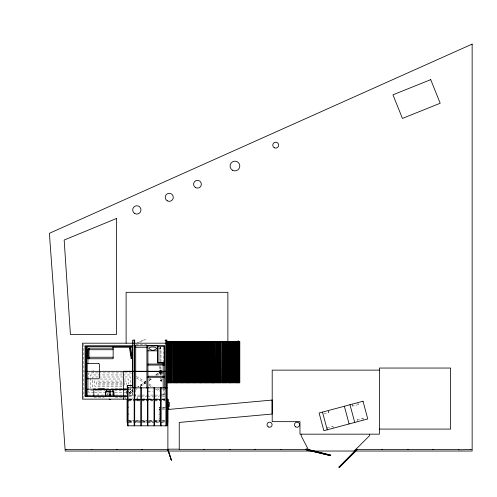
<?xml version="1.0" encoding="UTF-8"?>
<svg xmlns="http://www.w3.org/2000/svg" width="497" height="497" viewBox="0 0 497 497"><rect width="100%" height="100%" fill="white"/><g stroke="black" fill="none" stroke-linecap="round" stroke-linejoin="round"><path stroke-width="0.37" stroke-dasharray="2.48 1.86" d="M160.009 348.745L159.984 361.878L160.028 348.745M160.96 369.6L160.991 365.736M160.978 361.872L161.022 348.745M128.798 392.978L133.264 389.971M146.043 381.385L137.737 386.964L146.056 381.41M150.516 378.379L149.237 379.236L150.529 378.403M128.804 393.009L132.643 390.431M133.171 391.226L129.201 393.91L133.053 391.325M140.197 386.498L145.95 382.634M149.143 380.485L152.343 378.341M156.81 375.334L158.729 374.042L156.816 375.365M135.625 389.598L136.905 388.735M140.117 386.579L145.894 382.696M149.106 380.54L152.318 378.385M137.178 342.88L145.136 339.066L145.36 339.526L139.39 342.383M323.994 413.808L329.026 412.46L328.672 411.149M358.499 404.564L352.603 406.142L352.255 404.831M327.262 427.687L333.058 426.134M357.132 419.685L363.027 418.107L363.375 419.418M135.905 344.216L146.69 344.216M97.884 372.918L88.584 372.918L88.584 377.571M98.661 372.918L130.419 372.918L131.755 373.713M122.219 374.955L90.622 374.955L90.622 387.971M122.989 374.955L131.121 374.955M98.052 376.987L92.659 376.987L92.659 388.232L126.35 388.232M98.822 376.987L130.419 376.987L130.419 386.939M100.052 379.025L122.256 379.025M123.026 379.025L128.388 379.025L128.388 384.268M98.853 382.609L122.001 382.609M122.25 383.895L98.791 383.895L98.791 382.609M122.231 384.976L96.729 384.976L96.729 381.056L126.35 381.056L126.35 384.647M122.038 386.194L94.691 386.194L94.691 379.739M161.655 389.008L164.706 389.008M127.996 389.182L132.351 389.182M90.622 390.263L105.265 390.263M114.515 390.263L122.219 390.263M122.989 390.263L126.07 390.263M147.92 391.524L152.498 391.524M94.008 392.301L88.584 392.301L88.584 389.977M94.784 392.301L104.855 392.301M114.925 392.301L125.772 392.301M128.872 392.301L130.419 392.301L130.419 387.71M161.655 394.158L164.706 394.158M87.894 395.084L108.073 395.084M111.036 395.078L125.921 395.084M129.027 395.084L160.046 395.084M160.823 395.084L164.706 395.084M129.251 395.792L132.351 395.792L132.351 388.871M129.009 396.606L133.165 396.606M140.036 396.606L135.712 396.606L135.712 388.902M140.8 396.606L146.901 396.606M147.677 396.606L153.095 396.606M153.865 396.606L159.363 396.606M162.382 396.606L164.706 396.606L164.706 388.902M94.001 397.625L104.171 397.625M115.366 397.625L125.536 397.625M128.847 398.923L132.668 398.923M135.724 398.923L139.545 398.923M142.608 398.923L147.957 398.923M148.721 398.923L152.542 398.923M155.598 398.923L159.425 398.923M162.482 398.923L167.067 398.923M129.307 399.153L139.968 399.134M140.8 399.153L146.801 399.141M147.218 399.153L152.871 399.141M153.685 399.153L165.321 399.153M129.096 399.203L134.743 399.203M135.203 399.203L141.651 399.203M142.067 399.203L148.174 399.203M148.938 399.203L154.704 399.203M155.039 399.203L161.146 399.203M161.904 399.203L165.451 399.203M129.058 399.352L165.315 399.352M129.506 399.762L139.75 399.762M140.508 399.762L146.553 399.762M148.833 399.762L161.506 399.762M162.264 399.762L165.315 399.762M136.731 399.861L139.657 399.861M142.589 399.861L147.715 399.861M128.791 400.576L165.315 400.576M128.791 400.88L164.961 400.88M165.725 407.571L159.108 407.571L159.108 420.493M159.108 407.776L159.717 407.776M162.01 407.776L165.824 407.776M162.01 408.286L165.06 408.286M159.313 409.199L159.717 409.199M162.184 409.199L166.526 409.199M159.313 409.603L160.332 409.603M129.096 420.493L134.519 420.493M135.203 420.493L141.651 420.493M142.067 420.493L148.466 420.493M148.938 420.493L154.666 420.493M155.039 420.493L161.146 420.493M161.904 420.493L165.725 420.493M127.977 420.797L165.252 420.797M128.847 421.307L133.32 421.307M135.606 421.307L140.595 421.307M142.477 421.307L153.057 421.307M154.989 421.307L160.332 421.307M162.482 421.307L167.067 421.307M129.425 421.611L140.595 421.611M142.403 421.611L147.715 421.611M149.162 421.611L153.057 421.611M154.225 421.611L160.015 421.611M129.096 422.015L134.513 422.015M135.203 422.015L154.567 422.015M154.989 422.015L161.37 422.015M161.904 422.015L165.252 422.015M129.114 422.525L146.888 422.525M147.665 422.525L160.028 422.525M160.804 422.525L165.451 422.525M136.426 378.024L145.671 383.38M148.951 385.281L152.231 387.182M155.511 389.083L159.45 391.363M136.42 376.477L145.708 381.982M148.994 383.926L152.933 386.256M157.524 388.977L160.152 390.536M362.81 418.163L363.332 420.133M357.778 402.651L358.306 404.614M357.349 419.63L357.871 421.593M352.274 404.123L352.802 406.092M332.86 426.19L333.388 428.153M328.306 410.547L328.828 412.516M327.361 427.662L327.883 429.632M161.214 373.725L161.438 375.117M161.885 378.608L162.065 380.006M160.481 375.235L160.301 373.837L160.432 375.235M161.109 380.124L160.842 378.024L161.059 380.13M164.998 389.188L164.998 399.153M163.171 347.273L163.171 361.922M163.171 388.915L163.171 395.084M159.313 407.776L159.313 420.797M137.744 396.606L137.744 399.153M137.234 399.352L137.234 400.88M136.731 399.352L136.731 400.576M136.321 399.352L136.321 400.576M132.618 389.188L132.618 399.153M125.536 397.88L125.536 399.153M124.318 382.609L124.318 386.194M112.558 392.798L112.558 395.078M98.071 389.182L98.071 395.059M83.825 343.967L83.825 398.383M93.66 372.123A1.019 1.019 0 0 1 92.877 372.104M92.92 370.228A1.019 1.019 0 0 1 93.697 370.24M129.736 389.536A2.727 2.727 0 0 1 131.674 390.897A3.349 3.349 0 0 1 129.245 394.382M108.017 395.022A0.795 0.795 0 0 1 107.215 394.239A0.795 0.795 0 0 1 107.998 393.431M159.978 365.736L159.966 369.6L159.997 365.736M158.183 373.222L154.989 375.372L158.201 373.253"/><path stroke-width="0.75" d="M123.56 399.24L123.579 371.302L166.402 371.327L85.049 371.327M134.053 388.319L134.084 340.147M134.662 388.319L134.693 340.147M165.781 388.331L165.812 340.147M166.389 388.331L166.42 340.147M305.798 449.369L306.177 449.064L330.803 455.426L305.798 449.369L280.376 449.431L280.985 449.431M66.542 449.431L65.933 449.431L167.75 449.431M160.792 380.46C161.687 382.292 161.923 379.186 160.891 380.36M357.275 449.512L356.765 449.22L339.016 467.397L357.275 449.512L458.476 449.512M458.942 449.543L458.352 449.387L458.65 449.766L470.622 449.543M330.145 455.538L330.281 454.948L306.177 449.064L306.307 449.878L330.145 455.538L306.363 449.742M280.383 449.356L179.243 449.356M88.062 358.766L88.062 349.72L89.031 348.142L113.148 348.142M160.506 348.354C159.754 346.123 160.084 349.987 160.413 347.639M156.344 348.776L156.22 347.881A6.225 6.225 0 0 0 152.753 347.012A5.411 5.411 0 0 0 149.268 347.85L149.243 348.819A6.411 6.411 0 0 0 152.753 350.317A5.883 5.883 0 0 0 156.275 348.838L156.275 348.838M113.328 389.319L127.269 389.319L127.381 385.566M354.168 451.034L369.538 435.707L369.538 434.173M167.924 449.692L167.582 449.189L171.515 460.303L171.31 459.731M167.737 341.731L167.359 341.706L167.303 382.765L213.84 382.783L216.127 382.765L216.127 341.7M129.58 348.186L130.792 348.111L132.357 358.573L131.86 358.648L131.152 358.648L129.58 348.186L130.792 348.111M131.152 358.648L132.357 358.573M161.165 380.149L161.68 380.36M161.401 381.031L160.891 380.82M171.465 341.725L173.72 341.725M174.522 341.725L176.77 341.725M174.77 341.719L174.882 382.765M180.635 341.725L182.884 341.725M185.94 341.725L184.052 341.7L184.052 382.765M184.163 341.706L183.691 341.725M195.104 341.725L193.215 341.7L193.215 382.765M193.327 341.706L192.855 341.725M204.273 341.725L202.385 341.7L202.385 382.765M202.496 341.706L202.018 341.725M213.437 341.725L211.188 341.725M220.351 341.725L222.6 341.725M211.436 382.771L211.548 341.7M216.015 382.746L239.809 382.733L239.809 341.681L238.684 341.725M220.6 382.771L220.711 341.7M239.163 382.758L238.815 382.777M170.664 341.725L168.415 341.725M171.713 341.706L171.62 382.777M179.827 341.725L177.578 341.725M180.883 341.706L180.784 382.777M188.997 341.725L186.742 341.725M189.798 341.725L192.047 341.725M198.16 341.725L195.911 341.725M198.968 341.725L201.217 341.725M207.46 341.731L205.075 341.725M208.131 341.725L210.38 341.725M211.66 341.706L211.759 382.752M217.295 341.725L219.55 341.725M220.6 341.706L220.5 382.777M220.83 341.706L220.923 382.752M223.408 341.725L225.657 341.725M226.464 341.725L228.713 341.725M231.77 341.725L229.521 341.725M232.571 341.725L234.826 341.725M235.628 341.725L237.877 341.725M190.047 382.771L189.947 341.725M229.645 382.777L230.117 382.752L230.092 341.7M168.415 341.719L168.259 382.783M171.465 341.719L171.316 382.783M177.578 341.719L177.423 382.783M180.635 341.719L180.479 382.783M186.742 341.719L186.592 382.783M189.798 341.719L189.643 382.783M193.575 341.694L193.7 382.218M195.911 341.719L195.756 382.783M198.968 341.719L198.812 382.783M205.075 341.719L204.919 382.783M208.131 341.719L207.864 382.783M211.188 341.719L211.032 382.783M220.351 341.719L220.196 382.783M223.408 341.719L223.141 382.783M226.464 341.719L225.787 341.719M229.521 341.719L229.365 382.783M232.571 341.719L232.422 382.783M238.684 341.719L238.417 382.783M180.504 341.719L179.957 341.719M184.679 341.688L184.542 382.218M226.334 341.719L225.924 341.725M195.644 341.725L195.234 341.719M210.921 341.725L210.511 341.719M212.176 341.688L212.312 382.74M213.977 382.777L213.437 382.771M224.395 382.74L224.532 341.688M134.817 340.147L132.618 340.147L132.618 387.654M164.998 340.147L167.197 340.147M238.448 341.166L237.939 341.035L238.448 341.035L238.448 342.557M238.448 341.675L167.247 341.681L167.247 425.823L127.574 425.805L127.574 387.474L128.083 387.474L128.083 425.805M167.756 343.197L82.502 343.197L82.502 399.153L128.058 399.134M167.247 343.707L167.756 343.707M133.165 345.744L85.049 345.744L85.049 396.606L127.735 396.606M135.234 345.744L164.706 345.744L164.706 388.145M85.049 346.558L132.351 346.558M112.726 347.273L132.127 347.273M135.234 347.273L147.652 347.273M88.062 349.72L113.148 349.72M147.92 350.826L157.58 350.826M89.031 357.237L113.148 357.237M164.706 363.034L157.58 363.034L157.58 345.744M147.92 364.053L164.706 364.053M147.92 365.071L164.706 365.071M379.416 370.128L272.201 370.128L272.201 421.655L299.971 421.655L299.971 434.173L379.416 434.173L379.416 368.047L450.63 368.047L450.63 429.085L379.416 429.085M134.004 371.172L134.494 371.172M166.377 371.172L166.874 371.172M158.941 372.992L163.171 372.992M147.92 376.26L164.706 376.26M147.92 377.279L164.706 377.279M168.794 382.218L170.341 382.224M171.894 382.224L173.441 382.218M174.987 382.218L176.534 382.224M178.081 382.224L179.628 382.224M181.175 382.224L182.728 382.224M184.275 382.224L185.822 382.224M187.369 382.224L188.916 382.218M192.786 382.224L194.333 382.224M202.074 382.224L206.715 382.218M208.262 382.218L209.815 382.224M211.362 382.224L212.909 382.224M214.455 382.224L216.002 382.224M217.549 382.218L219.102 382.224M220.649 382.218L222.196 382.224M223.743 382.218L225.29 382.224M226.837 382.224L228.384 382.218M229.937 382.218L231.484 382.224M233.031 382.224L234.578 382.218M236.125 382.218L237.672 382.224M132.351 385.417L127.269 385.417L127.269 389.319M127.269 385.566L132.351 385.566M147.92 387.474L147.41 387.474L147.41 425.805M127.574 387.84L167.247 387.859M98.667 389.083L99.344 389.083M99.717 389.083L100.388 389.083M100.705 389.083L101.376 389.083M101.661 389.083L102.332 389.083M102.717 389.083L103.395 389.083M103.736 389.083L104.407 389.083M127.381 389.194L113.328 389.182L113.328 392.22M93.796 389.356L113.328 389.356M127.574 391.599L128.083 391.599M109.21 394.674L110.328 394.674M85.049 395.792L127.81 395.792M127.574 399.203L127.064 399.203L127.064 422.525L127.574 422.525M167.247 399.203L167.756 399.203L167.756 422.525M127.574 399.352L128.083 399.352M109.228 399.588L110.309 399.588M127.574 400.576L127.977 400.576M127.574 400.88L128.083 400.88M127.574 400.98L127.977 400.98M168.266 402.408L169.284 402.408L169.284 406.478L168.266 406.478L168.266 399.352M127.574 407.086L127.977 407.086M127.574 407.49L127.977 407.49M127.574 413.877L127.977 413.877M127.574 414.287L127.977 414.287M127.574 420.387L127.977 420.387M127.574 420.797L127.977 420.797M127.574 422.015L127.977 422.015M167.247 422.015L167.756 422.015M127.574 422.462L128.083 422.462M184.952 341.681L185.052 382.218M216.493 341.725L214.108 341.731L214.089 382.783M221.879 382.74L222.029 341.7M215.766 382.74L215.922 341.7M212.84 382.752L212.716 341.694M206.727 382.752L206.603 341.694M207.324 382.771L207.174 341.725M203.546 382.74L203.695 341.7M204.273 382.771L204.118 341.725M201.217 382.771L201.068 341.725M198.16 382.771L198.011 341.725M192.047 382.771L191.898 341.725M188.997 382.771L188.841 341.725M234.578 341.706L234.671 382.777M194.532 341.7L194.532 382.752L194.631 341.694M185.462 341.694L185.369 382.752M225.184 382.746L225.06 341.7M225.408 382.758L225.508 341.725M176.199 382.752L176.199 341.7L176.298 382.746M197.912 382.758L197.794 341.7M188.748 382.758L188.624 341.7M160.065 348.472L159.748 348.148M309.072 451.034L301.132 435.707L301.132 434.173M349.987 404.738L354.728 422.438M344.353 406.248L349.099 423.947M322.485 412.106L327.225 429.806M130.084 348.111L131.649 358.573M239.256 341.7L239.256 382.752M239.045 341.7L239.045 382.765M238.833 341.725L238.833 382.777M237.728 341.725L237.728 382.777M237.51 341.7L237.516 382.765M237.286 341.7L237.305 382.752M237.156 382.746L237.026 341.681L237.026 382.746M236.889 341.688L236.889 382.74M236.752 341.688L236.752 382.74M236.205 341.7L236.205 382.752M235.988 341.7L235.988 382.765M235.777 341.725L235.777 382.777M235.472 341.731L235.472 382.783M234.454 341.7L234.46 382.765M234.249 341.7L234.249 382.752M233.149 341.7L233.149 382.752M232.938 341.7L232.938 382.765M232.726 341.725L232.726 382.777M231.621 341.725L231.621 382.777M231.403 341.7L231.409 382.765M231.173 341.7L231.198 382.752M231.043 341.694L231.043 382.746M230.912 341.694L230.912 382.746M230.782 341.688L230.782 382.74M230.645 341.688L230.645 382.74M229.881 341.7L229.881 382.765M229.67 341.725L229.67 382.777M228.564 341.725L228.564 382.777M228.347 341.7L228.353 382.765M228.142 341.7L228.142 382.752M227.874 341.656L227.874 292.317L126.108 292.317L126.108 343.197M227.763 341.675L227.763 382.218M227.036 341.7L227.036 382.752M226.825 341.7L226.825 382.765M226.613 341.725L226.613 382.777M226.309 341.731L226.309 382.783M225.29 341.7L225.296 382.765M224.936 341.694L224.936 382.746M224.806 341.694L224.806 382.746M224.669 341.688L224.669 382.74M223.979 341.7L223.979 382.752M223.768 341.7L223.768 382.765M223.557 341.725L223.557 382.777M222.451 341.725L222.451 382.777M222.234 341.7L222.24 382.765M219.394 341.725L219.394 382.777M219.177 341.7L219.183 382.765M218.972 341.7L218.972 382.752M218.953 341.7L218.953 382.752L218.823 341.694M218.692 341.694L218.692 382.746L218.556 341.688M218.425 341.688L218.425 382.74M217.872 341.7L217.872 382.752M217.661 341.7L217.661 382.765M217.45 341.725L217.45 382.777M217.146 341.731L217.146 382.783M216.344 341.725L216.344 382.777M214.816 341.7L214.816 382.752M214.605 341.7L214.605 382.765M214.393 341.725L214.393 382.777M213.288 341.725L213.288 382.777M213.07 341.7L213.076 382.765M212.579 341.694L212.579 382.746M212.449 341.688L212.449 382.74M211.337 341.725L211.337 382.777M210.231 341.725L210.231 382.777M210.014 341.7L210.02 382.765M209.809 341.7L209.809 382.752M208.703 341.7L208.703 382.752M208.492 341.7L208.492 382.765M208.28 341.725L208.28 382.777M206.957 341.7L206.963 382.765M206.472 341.694L206.472 382.746M206.336 341.688L206.336 382.74M206.199 341.688L206.199 382.74M205.646 341.7L205.646 382.752M205.435 341.7L205.435 382.765M205.224 341.725L205.224 382.777M203.9 341.7L203.907 382.765M202.596 341.7L202.596 382.752M202.173 341.725L202.173 382.777M201.869 341.731L201.869 382.783M200.85 341.7L200.856 382.765M200.645 341.7L200.645 382.752M200.62 341.7L200.62 382.752M200.49 341.694L200.49 382.746M200.359 382.746L200.229 341.681L200.229 382.74M200.092 341.688L200.092 382.74M199.539 341.7L199.539 382.752M199.328 341.7L199.328 382.765M199.117 341.725L199.117 382.777M197.589 341.7L197.589 382.752M196.483 341.7L196.483 382.752M196.272 341.7L196.272 382.765M196.06 341.725L196.06 382.777M194.954 341.725L194.954 382.777M194.737 341.7L194.743 382.765M194.383 341.694L194.383 382.746L194.252 341.694M194.116 382.74L193.979 341.688L193.979 382.74M193.426 341.7L193.426 382.752M193.004 341.725L193.004 382.777M192.699 341.731L192.699 382.783M191.68 341.7L191.687 382.765M191.475 341.7L191.475 382.752M190.37 341.7L190.37 382.752M190.158 341.7L190.158 382.765M188.27 382.746L188.139 341.681L188.139 382.746M188.003 341.688L188.003 382.74M187.866 341.688L187.866 382.74M187.319 341.7L187.319 382.752M187.108 341.7L187.108 382.765M186.897 341.725L186.897 382.777M185.791 341.725L185.791 382.777M185.574 341.7L185.58 382.765M184.263 341.7L184.263 382.752M183.84 341.725L183.84 382.777M183.536 341.731L183.536 382.783M182.734 341.725L182.734 382.777M182.517 341.7L182.523 382.765M182.312 341.7L182.312 382.752M182.287 341.7L182.287 382.752M182.163 341.694L182.163 382.746M182.026 341.694L182.026 382.746M181.896 341.688L181.896 382.74L181.759 341.688M181.206 341.7L181.206 382.752M180.995 341.7L180.995 382.765M179.678 341.725L179.678 382.777M179.46 341.7L179.467 382.765M179.255 341.7L179.255 382.752M178.15 341.7L178.15 382.752M177.938 341.7L177.938 382.765M177.727 341.725L177.727 382.777M176.621 341.725L176.621 382.777M176.404 341.7L176.41 382.765M176.05 341.694L176.05 382.746M175.895 341.675L175.919 382.746M175.783 341.688L175.783 382.74M175.646 341.688L175.646 382.74M175.093 341.7L175.093 382.752M174.671 341.725L174.671 382.777M174.366 341.731L174.366 382.783M173.565 341.725L173.565 382.777M173.347 341.7L173.354 382.765M173.142 341.7L173.142 382.752M172.043 341.7L172.043 382.752M171.832 341.7L171.832 382.765M170.514 341.725L170.514 382.777M170.297 341.7L170.303 382.765M169.937 341.694L169.937 382.746M169.806 341.694L169.806 382.746M169.676 341.688L169.676 382.74M169.539 341.688L169.539 382.74M168.986 341.7L168.986 382.752M168.775 341.7L168.775 382.765M168.669 404.825L168.669 408.894M168.564 341.725L168.564 382.777M167.458 341.725L167.458 382.777M166.433 425.805L166.433 387.474L165.923 387.474L165.923 425.805M163.171 362.692L163.171 388.145M161.146 425.805L161.146 387.474L160.637 387.474L160.637 425.805M156.822 345.744L148.684 345.744M154.53 425.805L154.53 387.474L154.02 387.474L154.02 425.805M147.92 345.744L147.92 425.805M146.901 345.744L146.901 388.132M141.303 425.805L141.303 387.474L140.8 387.474L140.8 425.805M135.712 345.744L135.712 388.25M134.693 425.805L134.693 387.474L134.184 387.474L134.184 425.805M132.351 345.744L132.351 388.101M113.9 395.792L113.9 391.723L105.637 391.723L105.637 395.792M113.726 391.891L113.726 395.606M113.148 346.558L113.148 358.766L87.714 358.766L87.714 346.558M112.558 392.04L112.558 389.754L110.272 389.754L110.328 395.792M110.589 389.443L108.383 389.443M109.905 399.153L109.905 399.588M109.632 399.153L109.632 399.588M109.21 391.723L109.21 395.792M106.209 392.22L106.209 389.207L87.186 389.182L87.186 395.792M105.749 391.891L105.749 395.606M104.743 389.182L98.518 389.182M93.796 389.182L93.796 395.792M89.031 348.142L89.031 358.766M87.894 358.84L87.894 363.469M87.894 378.118L87.894 389.685M86.372 346.515L86.372 395.836M85.863 346.558L85.863 395.792M127.729 394.456A2.727 2.727 0 0 1 128.139 389.754M107.277 391.922A1.211 1.211 0 0 1 107.11 390.145A1.211 1.211 0 0 1 108.893 390.133A1.211 1.211 0 0 1 108.75 391.909M330.207 455.283C330.343 456.258 330.778 454.482 330.207 455.283M91.324 449.356L91.883 449.586L91.355 449.282M116.702 449.356L117.261 449.586L116.733 449.282M142.08 449.356L142.67 449.512L142.111 449.282M168.278 408.814C168.775 410.367 169.489 407.714 168.278 408.814M204.087 449.356L204.646 449.586L204.118 449.282M229.521 449.356L230.08 449.586L229.552 449.282M254.955 449.356L255.514 449.586L254.98 449.282M339.538 467.18L339.016 466.963L339.538 467.18M356.684 449.356L357.194 449.648L356.684 449.356M382.118 449.356L382.678 449.586L382.15 449.282M407.552 449.356L408.143 449.512L407.552 449.356M432.986 449.356L433.546 449.586L433.017 449.282M470.684 449.356L471.243 449.586L470.715 449.282M356.548 449.406L339.24 466.745L339.668 467.174L356.976 449.835L356.548 449.406M472.15 44.103L49.383 233.317L65.219 451.034L472.15 451.034L472.15 44.103M116.435 218.512L64.169 240.039L70.425 334.531L116.435 334.531L116.435 218.512M430.719 79.65L392.953 94.821L402.433 118.423L440.193 103.252L430.719 79.65M167.98 449.642L171.179 459.818L167.98 449.642M363.015 401.247L319.117 413.007L323.864 430.706L367.755 418.946L363.015 401.247M272.114 400.073L167.887 409.503L167.887 449.17L179.243 449.17L179.243 422.444L272.114 414.038L272.114 400.073M164.196 346.247L158.089 346.247L158.089 362.53L164.196 362.53L164.196 346.247M98.375 363.543L87.186 363.543L87.186 378.807L98.375 378.807A1.019 1.019 0 0 0 99.394 377.788L99.394 364.562A1.019 1.019 0 0 0 98.375 363.543M188.419 382.752L188.419 341.7L188.4 382.752M170.086 382.752L170.086 341.7L170.067 382.752M274.245 147.721A2.951 2.951 0 0 0 278.674 145.161A2.951 2.951 0 0 0 274.245 142.608A2.951 2.951 0 0 0 274.245 147.721M134.762 213.505A4.15 4.15 0 0 0 140.986 209.914A4.15 4.15 0 0 0 134.762 206.317A4.15 4.15 0 0 0 134.762 213.505M167.247 200.807A4.026 4.026 0 0 0 173.285 197.315A4.026 4.026 0 0 0 167.247 193.83A4.026 4.026 0 0 0 167.247 200.807M195.545 187.58A3.877 3.877 0 0 0 201.353 184.225A3.877 3.877 0 0 0 195.545 180.865A3.877 3.877 0 0 0 195.545 187.58M232.509 170.247A4.871 4.871 0 0 0 239.821 166.029A4.871 4.871 0 0 0 232.509 161.805A4.871 4.871 0 0 0 232.509 170.247M159.966 372.905A1.224 1.224 0 0 0 161.792 371.849A1.224 1.224 0 0 0 159.966 370.787A1.224 1.224 0 0 0 159.966 372.905M159.829 372.595A1.056 1.056 0 0 0 161.593 372.116A1.056 1.056 0 0 0 160.301 370.83A1.056 1.056 0 0 0 159.829 372.595M295.765 426.923A2.541 2.541 0 0 0 299.579 424.724A2.541 2.541 0 0 0 295.765 422.518A2.541 2.541 0 0 0 295.765 426.923M268.299 426.923A2.541 2.541 0 0 0 272.114 424.724A2.541 2.541 0 0 0 268.299 422.518A2.541 2.541 0 0 0 268.299 426.923"/></g></svg>
